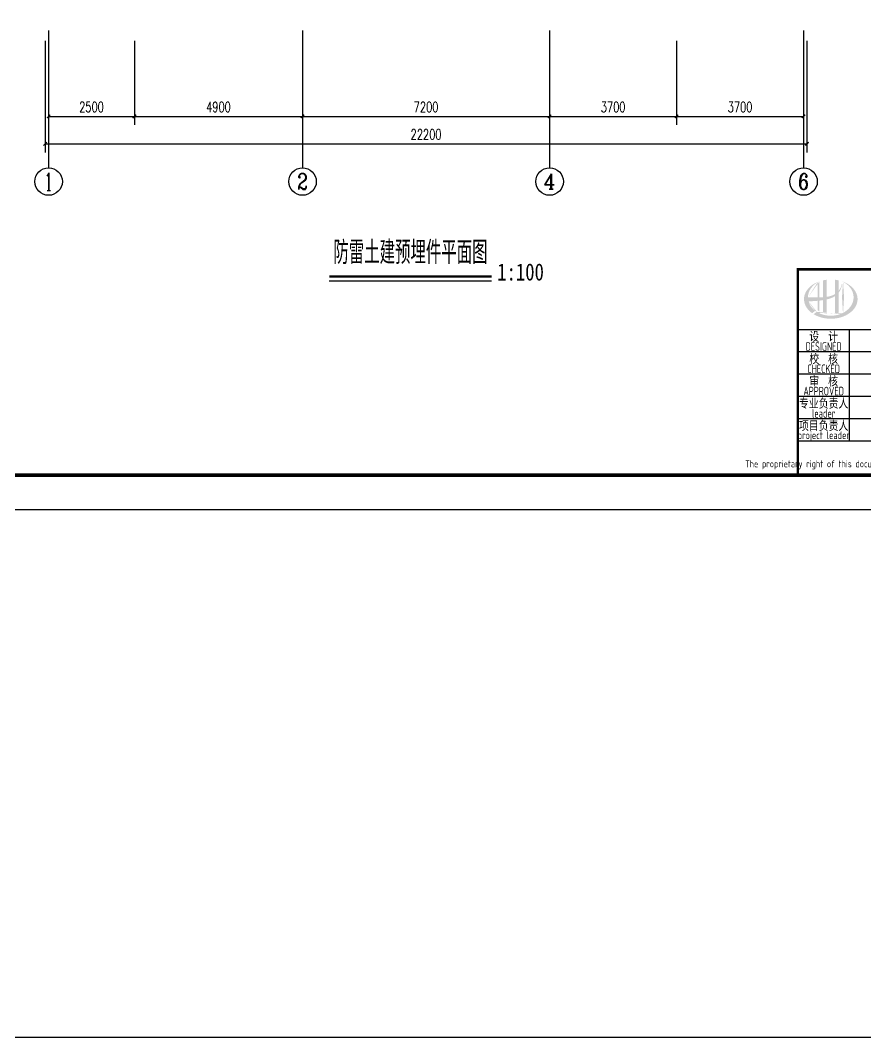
# Model space of a CAD drawing. Extents: x 6250600 to 6678662, y -692028 to -290561.
# Drawn here: x 6349461 to 6374093, y -619057 to -589403 of the extents above; entities that cross this region are included whole.
import ezdxf
from ezdxf.enums import TextEntityAlignment as Align

# ---------------------------------------------------------------- set-up
doc = ezdxf.new("R2010")
doc.units = 0
doc.header["$LTSCALE"] = 1000
doc.header["$MEASUREMENT"] = 0
doc.layers.get('0').update_dxf_attribs({"linetype": 'CONTINUOUS'})
doc.layers.get('Defpoints').update_dxf_attribs({"linetype": 'CONTINUOUS'})
for name, color, linetype in [('AXIS_TEXT', 7, 'CONTINUOUS'), ('PUB_TITLE', 4, 'CONTINUOUS'), ('图名', 15, 'CONTINUOUS'), ('建筑底图', 251, 'CONTINUOUS')]:
    doc.layers.add(name, color=color, linetype=linetype)
doc.styles.add('_TCH_AXIS', font='COMPLEX', dxfattribs={"bigfont": 'GBCBIG'})
doc.styles.add('_TCH_DIM_T3', font='SIMPLEX', dxfattribs={"width": 0.705882, "bigfont": 'GBCBIG'})
doc.styles.add('AHD', font='sceie.shx', dxfattribs={"width": 0.7, "bigfont": 'sceic.shx'})
doc.styles.add('COMPLEX', font='COMPLEX')
doc.styles.add('sceie', font='sceie.shx', dxfattribs={"width": 0.7, "bigfont": 'sceic.shx'})
doc.styles.add('宋体', font='', dxfattribs={"width": 0.7})
doc.styles.get('宋体').set_extended_font_data('SimSun')
doc.dimstyles.new('_TCH_ARCH&&100', dxfattribs={"dimtxt": 297.5, "dimasz": 100, "dimexe": 250, "dimexo": 300, "dimgap": 126.25, "dimtad": 1, "dimdec": 0, "dimzin": 0, "dimdsep": 46, "dimtxsty": '_TCH_DIM_T3', "dimblk": 'ARCHTICK', "dimcen": 0.09, "dimclrt": 7, "dimazin": 2, "dimtfac": 1, "dimtdec": 0, "dimtix": 1, "dimtmove": 2, "dimatfit": 3, "dimfxl": 0, "dimtolj": 1, "dimtzin": 0, "dimarcsym": 0})

# ---------------------------------------------------------------- blocks, each defined once
blk = doc.blocks.new('_ArchTick')
at = {"color": 0, "linetype": 'ByBlock', "const_width": 0.4}
blk.add_lwpolyline([(-0.5, -0.5), (0.5, 0.5)], dxfattribs=at)
blk = doc.blocks.new('*D625')
at = {"layer": 'Defpoints', "color": 0, "transparency": 16777216}
for p in [(6350184, -589703), (6372384, -589703), (6372384, -593003)]:
    blk.add_point(p, dxfattribs=at)
at = {"layer": '建筑底图', "color": 0, "lineweight": -2, "transparency": 16777216}
for p, q in [((6350184, -590003), (6350184, -593253)), ((6372384, -590003), (6372384, -593253)), ((6350184, -593003), (6372384, -593003))]:
    blk.add_line(p, q, dxfattribs=at)
at = {"layer": '建筑底图', "color": 0, "lineweight": -2, "transparency": 16777216, "xscale": 100, "yscale": 100, "zscale": 100, "rotation": 180}
blk.add_blockref('_ArchTick', (6350184, -593003), dxfattribs=at)
at = {"layer": '建筑底图', "color": 0, "lineweight": -2, "transparency": 16777216, "xscale": 100, "yscale": 100, "zscale": 100}
blk.add_blockref('_ArchTick', (6372384, -593003), dxfattribs=at)
at = {"layer": '建筑底图', "color": 7, "transparency": 16777216, "insert": (6361284, -592728), "char_height": 297.5, "attachment_point": 5, "style": '_TCH_DIM_T3'}
blk.add_mtext('\\A1;22200', dxfattribs=at)
blk = doc.blocks.new('*D626')
at = {"layer": 'Defpoints', "color": 0, "transparency": 16777216}
for p in [(6350284, -589703), (6352784, -589703), (6352784, -592203)]:
    blk.add_point(p, dxfattribs=at)
at = {"layer": '建筑底图', "color": 0, "lineweight": -2, "transparency": 16777216}
for p, q in [((6350284, -590003), (6350284, -592453)), ((6352784, -590003), (6352784, -592453)), ((6350284, -592203), (6352784, -592203))]:
    blk.add_line(p, q, dxfattribs=at)
at = {"layer": '建筑底图', "color": 0, "lineweight": -2, "transparency": 16777216, "xscale": 100, "yscale": 100, "zscale": 100, "rotation": 180}
blk.add_blockref('_ArchTick', (6350284, -592203), dxfattribs=at)
at = {"layer": '建筑底图', "color": 0, "lineweight": -2, "transparency": 16777216, "xscale": 100, "yscale": 100, "zscale": 100}
blk.add_blockref('_ArchTick', (6352784, -592203), dxfattribs=at)
at = {"layer": '建筑底图', "color": 7, "transparency": 16777216, "insert": (6351534, -591928), "char_height": 297.5, "attachment_point": 5, "style": '_TCH_DIM_T3'}
blk.add_mtext('\\A1;2500', dxfattribs=at)
blk = doc.blocks.new('*D627')
at = {"layer": 'Defpoints', "color": 0, "transparency": 16777216}
for p in [(6352784, -589703), (6357684, -589703), (6357684, -592203)]:
    blk.add_point(p, dxfattribs=at)
at = {"layer": '建筑底图', "color": 0, "lineweight": -2, "transparency": 16777216}
for p, q in [((6352784, -590003), (6352784, -592453)), ((6357684, -590003), (6357684, -592453)), ((6352784, -592203), (6357684, -592203))]:
    blk.add_line(p, q, dxfattribs=at)
at = {"layer": '建筑底图', "color": 0, "lineweight": -2, "transparency": 16777216, "xscale": 100, "yscale": 100, "zscale": 100, "rotation": 180}
blk.add_blockref('_ArchTick', (6352784, -592203), dxfattribs=at)
at = {"layer": '建筑底图', "color": 0, "lineweight": -2, "transparency": 16777216, "xscale": 100, "yscale": 100, "zscale": 100}
blk.add_blockref('_ArchTick', (6357684, -592203), dxfattribs=at)
at = {"layer": '建筑底图', "color": 7, "transparency": 16777216, "insert": (6355234, -591928), "char_height": 297.5, "attachment_point": 5, "style": '_TCH_DIM_T3'}
blk.add_mtext('\\A1;4900', dxfattribs=at)
blk = doc.blocks.new('*D628')
at = {"layer": 'Defpoints', "color": 0, "transparency": 16777216}
for p in [(6357684, -589703), (6364884, -589703), (6364884, -592203)]:
    blk.add_point(p, dxfattribs=at)
at = {"layer": '建筑底图', "color": 0, "lineweight": -2, "transparency": 16777216}
for p, q in [((6357684, -590003), (6357684, -592453)), ((6364884, -590003), (6364884, -592453)), ((6357684, -592203), (6364884, -592203))]:
    blk.add_line(p, q, dxfattribs=at)
at = {"layer": '建筑底图', "color": 0, "lineweight": -2, "transparency": 16777216, "xscale": 100, "yscale": 100, "zscale": 100, "rotation": 180}
blk.add_blockref('_ArchTick', (6357684, -592203), dxfattribs=at)
at = {"layer": '建筑底图', "color": 0, "lineweight": -2, "transparency": 16777216, "xscale": 100, "yscale": 100, "zscale": 100}
blk.add_blockref('_ArchTick', (6364884, -592203), dxfattribs=at)
at = {"layer": '建筑底图', "color": 7, "transparency": 16777216, "insert": (6361284, -591928), "char_height": 297.5, "attachment_point": 5, "style": '_TCH_DIM_T3'}
blk.add_mtext('\\A1;7200', dxfattribs=at)
blk = doc.blocks.new('*D629')
at = {"layer": 'Defpoints', "color": 0, "transparency": 16777216}
for p in [(6364884, -589703), (6368584, -589703), (6368584, -592203)]:
    blk.add_point(p, dxfattribs=at)
at = {"layer": '建筑底图', "color": 0, "lineweight": -2, "transparency": 16777216}
for p, q in [((6364884, -590003), (6364884, -592453)), ((6368584, -590003), (6368584, -592453)), ((6364884, -592203), (6368584, -592203))]:
    blk.add_line(p, q, dxfattribs=at)
at = {"layer": '建筑底图', "color": 0, "lineweight": -2, "transparency": 16777216, "xscale": 100, "yscale": 100, "zscale": 100, "rotation": 180}
blk.add_blockref('_ArchTick', (6364884, -592203), dxfattribs=at)
at = {"layer": '建筑底图', "color": 0, "lineweight": -2, "transparency": 16777216, "xscale": 100, "yscale": 100, "zscale": 100}
blk.add_blockref('_ArchTick', (6368584, -592203), dxfattribs=at)
at = {"layer": '建筑底图', "color": 7, "transparency": 16777216, "insert": (6366734, -591928), "char_height": 297.5, "attachment_point": 5, "style": '_TCH_DIM_T3'}
blk.add_mtext('\\A1;3700', dxfattribs=at)
blk = doc.blocks.new('*D630')
at = {"layer": 'Defpoints', "color": 0, "transparency": 16777216}
for p in [(6368584, -589703), (6372284, -589703), (6372284, -592203)]:
    blk.add_point(p, dxfattribs=at)
at = {"layer": '建筑底图', "color": 0, "lineweight": -2, "transparency": 16777216}
for p, q in [((6368584, -590003), (6368584, -592453)), ((6372284, -590003), (6372284, -592453)), ((6368584, -592203), (6372284, -592203))]:
    blk.add_line(p, q, dxfattribs=at)
at = {"layer": '建筑底图', "color": 0, "lineweight": -2, "transparency": 16777216, "xscale": 100, "yscale": 100, "zscale": 100, "rotation": 180}
blk.add_blockref('_ArchTick', (6368584, -592203), dxfattribs=at)
at = {"layer": '建筑底图', "color": 0, "lineweight": -2, "transparency": 16777216, "xscale": 100, "yscale": 100, "zscale": 100}
blk.add_blockref('_ArchTick', (6372284, -592203), dxfattribs=at)
at = {"layer": '建筑底图', "color": 7, "transparency": 16777216, "insert": (6370434, -591928), "char_height": 297.5, "attachment_point": 5, "style": '_TCH_DIM_T3'}
blk.add_mtext('\\A1;3700', dxfattribs=at)
blk = doc.blocks.new('_AXISO')
blk.add_circle((0, 0), 0.5)
at = {"layer": 'AXIS_TEXT', "style": 'COMPLEX', "width": 1.041667}
blk.add_attdef('A', text='', height=0.56, dxfattribs=at).set_placement((-0.25, -0.28), (0.25, -0.28), align=Align.FIT)

msp = doc.modelspace()

# ---------------------------------------------------------------- hatches: boundary and pattern name
h = msp.add_hatch(color=256)
edge = h.paths.add_edge_path()
edge.add_spline(control_points=[(6372956.1, -597538.4), (6372962.2, -597537), (6372968.3, -597535.6), (6373017.4, -597523.7), (6373060, -597510.8), (6373134.9, -597479.6), (6373167.9, -597462.7), (6373198.7, -597442.1)], knot_values=[61.629012, 61.629012, 61.629012, 61.629012, 63.3304306, 63.3304306, 75.3536336, 75.3536336, 85.3986489, 85.3986489, 85.3986489, 85.3986489], degree=3, periodic=0)
edge.add_line((6373198.7, -597442.1), (6373198.7, -597952.3))
edge.add_spline(control_points=[(6373198.7, -597952.3), (6373215.9, -597949.6), (6373232.9, -597946.2), (6373267.7, -597938.1), (6373285.4, -597933.3), (6373302.7, -597927.9)], knot_values=[4.9084564, 4.9084564, 4.9084564, 4.9084564, 4.9928212, 4.9928212, 5.0830337, 5.0830337, 5.0830337, 5.0830337], degree=3, periodic=0)
edge.add_line((6373302.7, -597927.9), (6373302.7, -597346.4))
edge.add_spline(control_points=[(6373302.7, -597346.4), (6373311.4, -597335.5), (6373319.6, -597324.1), (6373345.7, -597284.5), (6373361.3, -597254.5), (6373390.6, -597181.7), (6373401.8, -597138), (6373406.5, -597092.6), (6373406.6, -597091.4), (6373406.7, -597090.1)], knot_values=[97.9917441, 97.9917441, 97.9917441, 97.9917441, 101.6421898, 101.6421898, 110.3379755, 110.3379755, 121.9343221, 121.9343221, 122.2706915, 122.2706915, 122.2706915, 122.2706915], degree=3, periodic=0)
edge.add_line((6373406.7, -597090.1), (6373406.7, -597019.7))
edge.add_spline(control_points=[(6373406.7, -597019.7), (6373406.7, -597027.3), (6373406.3, -597035), (6373405.7, -597042.7)], knot_values=[126.194075, 126.194075, 126.194075, 126.194075, 128.3967624, 128.3967624, 128.3967624, 128.3967624], degree=3, periodic=0)
edge.add_spline(control_points=[(6373405.7, -597042.7), (6373405.3, -597048.9), (6373404.6, -597055.1), (6373403.9, -597061.3)], knot_values=[124.4170495, 124.4170495, 124.4170495, 124.4170495, 126.194075, 126.194075, 126.194075, 126.194075], degree=3, periodic=0)
edge.add_spline(control_points=[(6373403.9, -597061.3), (6373402.7, -597070.4), (6373401.3, -597079.6), (6373399.5, -597088.7)], knot_values=[121.8052898, 121.8052898, 121.8052898, 121.8052898, 124.4170495, 124.4170495, 124.4170495, 124.4170495], degree=3, periodic=0)
edge.add_spline(control_points=[(6373399.5, -597088.7), (6373397.1, -597100.8), (6373394.1, -597112.9), (6373390.7, -597124.9)], knot_values=[118.3157402, 118.3157402, 118.3157402, 118.3157402, 121.8052898, 121.8052898, 121.8052898, 121.8052898], degree=3, periodic=0)
edge.add_spline(control_points=[(6373390.7, -597124.9), (6373387.2, -597137.1), (6373383.1, -597149.1), (6373378.6, -597161)], knot_values=[114.7959879, 114.7959879, 114.7959879, 114.7959879, 118.3157402, 118.3157402, 118.3157402, 118.3157402], degree=3, periodic=0)
edge.add_spline(control_points=[(6373378.6, -597161), (6373374.1, -597172.6), (6373369.1, -597184.2), (6373363.7, -597195.5)], knot_values=[111.3296409, 111.3296409, 111.3296409, 111.3296409, 114.7959879, 114.7959879, 114.7959879, 114.7959879], degree=3, periodic=0)
edge.add_spline(control_points=[(6373363.7, -597195.5), (6373358.1, -597207.1), (6373352.1, -597218.4), (6373345.7, -597229.5)], knot_values=[107.7952896, 107.7952896, 107.7952896, 107.7952896, 111.3296409, 111.3296409, 111.3296409, 111.3296409], degree=3, periodic=0)
edge.add_spline(control_points=[(6373345.7, -597229.5), (6373339.4, -597240.3), (6373332.6, -597250.9), (6373325.5, -597261.1)], knot_values=[104.3435789, 104.3435789, 104.3435789, 104.3435789, 107.7952896, 107.7952896, 107.7952896, 107.7952896], degree=3, periodic=0)
edge.add_spline(control_points=[(6373325.5, -597261.1), (6373318.3, -597271.5), (6373310.7, -597281.6), (6373302.7, -597291.3)], knot_values=[100.8506997, 100.8506997, 100.8506997, 100.8506997, 104.3435789, 104.3435789, 104.3435789, 104.3435789], degree=3, periodic=0)
edge.add_line((6373302.7, -597291.3), (6373302.7, -596982))
edge.add_spline(control_points=[(6373302.7, -596982), (6373268.7, -596974.4), (6373233.9, -596968.5), (6373198.7, -596964.5)], knot_values=[4.4239994, 4.4239994, 4.4239994, 4.4239994, 4.5587406, 4.5587406, 4.5587406, 4.5587406], degree=3, periodic=0)
edge.add_line((6373198.7, -596964.5), (6373198.7, -597382.6))
edge.add_spline(control_points=[(6373198.7, -597382.6), (6373126.8, -597427.1), (6373042.6, -597450.4), (6372956.1, -597463.4)], knot_values=[63.2462151, 63.2462151, 63.2462151, 63.2462151, 87.6891235, 87.6891235, 87.6891235, 87.6891235], degree=3, periodic=0)
edge.add_line((6372956.1, -597463.4), (6372956.1, -596964.5))
edge.add_spline(control_points=[(6372956.1, -596964.5), (6372920.9, -596968.6), (6372886.1, -596974.4), (6372852.1, -596982)], knot_values=[4.8660382, 4.8660382, 4.8660382, 4.8660382, 5.0007773, 5.0007773, 5.0007773, 5.0007773], degree=3, periodic=0)
edge.add_line((6372852.1, -596982), (6372852.1, -597474.8))
edge.add_spline(control_points=[(6372852.1, -597474.8), (6372850.4, -597475), (6372815.5, -597477.6), (6372780.8, -597479.3), (6372748.1, -597480.4)], knot_values=[43.6573559, 43.6573559, 43.6573559, 43.6573559, 44.1342527, 53.4970917, 53.4970917, 53.4970917, 53.4970917], degree=3, periodic=0)
edge.add_line((6372748.1, -597480.4), (6372748.1, -597011.2))
edge.add_spline(control_points=[(6372748.1, -597011.2), (6372731, -597017.1), (6372714.3, -597023.4), (6372697.9, -597030.1)], knot_values=[5.1415698, 5.1415698, 5.1415698, 5.1415698, 5.2129208, 5.2129208, 5.2129208, 5.2129208], degree=3, periodic=0)
edge.add_spline(control_points=[(6372697.9, -597030.1), (6372691, -597032.9), (6372684.1, -597035.9), (6372651.9, -597050), (6372627.4, -597062.3), (6372603.9, -597075.5)], knot_values=[5.2129208, 5.2129208, 5.2129208, 5.2129208, 5.2429596, 5.2429596, 5.3556227, 5.3556227, 5.3556227, 5.3556227], degree=3, periodic=0)
edge.add_spline(control_points=[(6372603.9, -597075.5), (6372589, -597083.9), (6372574.6, -597092.6), (6372560.6, -597101.7)], knot_values=[5.3556227, 5.3556227, 5.3556227, 5.3556227, 5.4269737, 5.4269737, 5.4269737, 5.4269737], degree=3, periodic=0)
edge.add_spline(control_points=[(6372560.6, -597101.7), (6372553.1, -597106.5), (6372545.9, -597111.4), (6372532.4, -597120.9), (6372526.1, -597125.4), (6372520, -597130)], knot_values=[5.4269737, 5.4269737, 5.4269737, 5.4269737, 5.4647645, 5.4647645, 5.4983247, 5.4983247, 5.4983247, 5.4983247], degree=3, periodic=0)
edge.add_spline(control_points=[(6372520, -597130), (6372493.9, -597149.6), (6372469.9, -597170.5), (6372448, -597192.4)], knot_values=[5.4983247, 5.4983247, 5.4983247, 5.4983247, 5.6410266, 5.6410266, 5.6410266, 5.6410266], degree=3, periodic=0)
edge.add_spline(control_points=[(6372448, -597192.4), (6372441, -597199.5), (6372434.2, -597206.6), (6372413.8, -597229.2), (6372400.9, -597245), (6372389.1, -597261.2)], knot_values=[5.6410266, 5.6410266, 5.6410266, 5.6410266, 5.6865694, 5.6865694, 5.7837285, 5.7837285, 5.7837285, 5.7837285], degree=3, periodic=0)
edge.add_spline(control_points=[(6372389.1, -597261.2), (6372374, -597282), (6372360.7, -597303.4), (6372347.6, -597328.3), (6372345.9, -597331.5), (6372344.4, -597334.7)], knot_values=[5.7837285, 5.7837285, 5.7837285, 5.7837285, 5.9083744, 5.9083744, 5.9264305, 5.9264305, 5.9264305, 5.9264305], degree=3, periodic=0)
edge.add_spline(control_points=[(6372344.4, -597334.7), (6372331.9, -597359.8), (6372321.9, -597385.4), (6372314.3, -597411.4)], knot_values=[5.9264305, 5.9264305, 5.9264305, 5.9264305, 6.0691324, 6.0691324, 6.0691324, 6.0691324], degree=3, periodic=0)
edge.add_spline(control_points=[(6372314.3, -597411.4), (6372311.1, -597422.5), (6372308.4, -597433.6), (6372303, -597459.8), (6372300.7, -597474.8), (6372299.3, -597489.9)], knot_values=[6.0691324, 6.0691324, 6.0691324, 6.0691324, 6.1301793, 6.1301793, 6.2118343, 6.2118343, 6.2118343, 6.2118343], degree=3, periodic=0)
edge.add_spline(control_points=[(6372299.3, -597489.9), (6372298, -597503.1), (6372297.4, -597516.3), (6372297.4, -597529.5)], knot_values=[6.2118343, 6.2118343, 6.2118343, 6.2118343, 6.2831853, 6.2831853, 6.2831853, 6.2831853], degree=3, periodic=0)
edge.add_spline(control_points=[(6372297.4, -597529.5), (6372297.4, -597538.8), (6372297.7, -597548.1), (6372298.4, -597557.4)], knot_values=[6.2831853, 6.2831853, 6.2831853, 6.2831853, 6.3336547, 6.3336547, 6.3336547, 6.3336547], degree=3, periodic=0)
edge.add_spline(control_points=[(6372298.4, -597557.4), (6372299.6, -597576.1), (6372302.1, -597594.7), (6372305.9, -597613.2)], knot_values=[6.3336547, 6.3336547, 6.3336547, 6.3336547, 6.4345936, 6.4345936, 6.4345936, 6.4345936], degree=3, periodic=0)
edge.add_spline(control_points=[(6372305.9, -597613.2), (6372306.1, -597614.4), (6372306.4, -597615.7), (6372310.3, -597634.2), (6372315.1, -597651.3), (6372320.9, -597668.4)], knot_values=[6.4345936, 6.4345936, 6.4345936, 6.4345936, 6.4412784, 6.4412784, 6.5355325, 6.5355325, 6.5355325, 6.5355325], degree=3, periodic=0)
edge.add_spline(control_points=[(6372320.9, -597668.4), (6372327.2, -597686.6), (6372334.7, -597704.6), (6372343.5, -597722.4)], knot_values=[6.5355325, 6.5355325, 6.5355325, 6.5355325, 6.6364714, 6.6364714, 6.6364714, 6.6364714], degree=3, periodic=0)
edge.add_spline(control_points=[(6372343.5, -597722.4), (6372345.7, -597726.9), (6372347.9, -597731.3), (6372357.3, -597749), (6372365, -597762), (6372373.4, -597774.9)], knot_values=[6.6364714, 6.6364714, 6.6364714, 6.6364714, 6.6618943, 6.6618943, 6.7374102, 6.7374102, 6.7374102, 6.7374102], degree=3, periodic=0)
edge.add_spline(control_points=[(6372373.4, -597774.9), (6372384.5, -597792), (6372396.9, -597808.9), (6372410.4, -597825.2)], knot_values=[6.7374102, 6.7374102, 6.7374102, 6.7374102, 6.8383491, 6.8383491, 6.8383491, 6.8383491], degree=3, periodic=0)
edge.add_spline(control_points=[(6372410.4, -597825.2), (6372416.4, -597832.4), (6372422.5, -597839.5), (6372437, -597855.4), (6372445.6, -597864.2), (6372454.4, -597872.9)], knot_values=[6.8383491, 6.8383491, 6.8383491, 6.8383491, 6.8825101, 6.8825101, 6.939288, 6.939288, 6.939288, 6.939288], degree=3, periodic=0)
edge.add_spline(control_points=[(6372454.4, -597872.9), (6372470.2, -597888.2), (6372487.1, -597903.1), (6372505, -597917.3)], knot_values=[6.939288, 6.939288, 6.939288, 6.939288, 7.0402268, 7.0402268, 7.0402268, 7.0402268], degree=3, periodic=0)
edge.add_spline(control_points=[(6372505, -597917.3), (6372513.9, -597924.4), (6372523.1, -597931.3), (6372532.6, -597938.1)], knot_values=[7.0402268, 7.0402268, 7.0402268, 7.0402268, 7.0906963, 7.0906963, 7.0906963, 7.0906963], degree=3, periodic=0)
edge.add_line((6372532.6, -597938.1), (6372623.7, -597869.7))
edge.add_ellipse((6373077.4, -597477.5), major_axis=(665, 0), ratio=0.8066765, start_angle=192.81901, end_angle=226.98533, ccw=False)
edge.add_spline(control_points=[(6372428.9, -597596.5), (6372453, -597595), (6372477.1, -597593.5), (6372565.7, -597588), (6372630.6, -597583.7), (6372696.1, -597577.4)], knot_values=[11.3982633, 11.3982633, 11.3982633, 11.3982633, 18.4072897, 18.4072897, 37.1809397, 37.1809397, 37.1809397, 37.1809397], degree=3, periodic=0)
edge.add_line((6372696.1, -597577.4), (6372696.1, -597856.5))
edge.add_spline(control_points=[(6372696.1, -597856.5), (6372699.6, -597858.7), (6372703.2, -597860.9), (6372720.2, -597871.1), (6372733.9, -597878.7), (6372748.1, -597885.8)], knot_values=[4.0499446, 4.0499446, 4.0499446, 4.0499446, 4.0720206, 4.0720206, 4.153257, 4.153257, 4.153257, 4.153257], degree=3, periodic=0)
edge.add_line((6372748.1, -597885.8), (6372748.1, -597571.9))
edge.add_spline(control_points=[(6372748.1, -597571.9), (6372780.3, -597568.3), (6372812.6, -597564), (6372847.5, -597558.7), (6372849.8, -597558.3), (6372852.1, -597557.9)], knot_values=[42.1350086, 42.1350086, 42.1350086, 42.1350086, 51.3072277, 51.3072277, 51.9485742, 51.9485742, 51.9485742, 51.9485742], degree=3, periodic=0)
edge.add_line((6372852.1, -597557.9), (6372852.1, -597927.9))
edge.add_spline(control_points=[(6372852.1, -597927.9), (6372885.7, -597938.4), (6372920.6, -597946.6), (6372956.1, -597952.3)], knot_values=[4.3417397, 4.3417397, 4.3417397, 4.3417397, 4.5163155, 4.5163155, 4.5163155, 4.5163155], degree=3, periodic=0)
edge.add_line((6372956.1, -597952.3), (6372956.1, -597538.4))
edge = h.paths.add_edge_path(flags=16)
edge.add_ellipse((6373077.4, -597477.5), major_axis=(665, 0), ratio=0.8066765, start_angle=124.98746, end_angle=179.99898, ccw=False)
edge.add_line((6372696.1, -597037.9), (6372696.1, -597481.5))
edge.add_spline(control_points=[(6372696.1, -597481.5), (6372600.7, -597482.9), (6372506.8, -597479.8), (6372412.4, -597477.5)], knot_values=[11.2737302, 11.2737302, 11.2737302, 11.2737302, 38.6875129, 38.6875129, 38.6875129, 38.6875129], degree=3, periodic=0)
edge = h.paths.add_edge_path()
edge.add_spline(control_points=[(6372578.6, -597968.6), (6372609.6, -597987.6), (6372642.8, -598004.9), (6372727.4, -598042.1), (6372780.7, -598059.9), (6372891.4, -598086.5), (6372948.9, -598095.2), (6373065, -598103), (6373123.7, -598102.1), (6373239.2, -598090.6), (6373296.1, -598080), (6373405.1, -598050), (6373457.3, -598030.5), (6373554.2, -597983.6), (6373598.9, -597956.2), (6373678.9, -597895.3), (6373714.1, -597861.7), (6373773.4, -597790.2), (6373797.5, -597752.4), (6373833.9, -597674.2), (6373846.2, -597634), (6373858.8, -597552.8), (6373859, -597511.9), (6373847.6, -597430.4), (6373835.8, -597389.9), (6373800.2, -597311.1), (6373776.4, -597272.9), (6373717.5, -597200.7), (6373682.5, -597166.8), (6373602.7, -597105.1), (6373557.9, -597077.4), (6373476.8, -597037.7), (6373442.4, -597023.5), (6373406.7, -597011.2)], knot_values=[0.8864206, 0.8864206, 0.8864206, 0.8864206, 1.0405566, 1.0405566, 1.2611724, 1.2611724, 1.4817883, 1.4817883, 1.7024042, 1.7024042, 1.9230201, 1.9230201, 2.1436359, 2.1436359, 2.3642518, 2.3642518, 2.5848677, 2.5848677, 2.8054836, 2.8054836, 3.0260994, 3.0260994, 3.2467153, 3.2467153, 3.4685202, 3.4685202, 3.6903251, 3.6903251, 3.9121301, 3.9121301, 4.133935, 4.133935, 4.2832086, 4.2832086, 4.2832086, 4.2832086], degree=3, periodic=0)
edge.add_line((6373406.7, -597011.2), (6373406.7, -597011.3))
edge.add_spline(control_points=[(6373406.7, -597011.4), (6373406.8, -597014.1), (6373406.8, -597016.9), (6373406.7, -597019.7)], knot_values=[128.3967624, 128.3967624, 128.3967624, 128.3967624, 129.1921934, 129.1921934, 129.1921934, 129.1921934], degree=3, periodic=0)
edge.add_line((6373406.7, -597019.7), (6373406.7, -597943.5))
edge.add_ellipse((6373077.4, -597477.5), major_axis=(665, 0), ratio=0.8066765, start_angle=232.10542, end_angle=299.68334, ccw=False)
edge.add_line((6372668.9, -597900.8), (6372578.6, -597968.6))
edge = h.paths.add_edge_path(flags=16)
edge.add_ellipse((6373077.4, -597477.5), major_axis=(665, 0), ratio=0.8066765, start_angle=304.98746, end_angle=415.01211, ccw=False)
edge.add_line((6373458.7, -597917), (6373458.7, -597037.9))
h = msp.add_hatch(color=256)
edge = h.paths.add_edge_path()
edge.add_spline(control_points=[(6372956.1, -597538.4), (6372962.2, -597537), (6372968.3, -597535.6), (6373017.4, -597523.7), (6373060, -597510.8), (6373134.9, -597479.6), (6373167.9, -597462.7), (6373198.7, -597442.1)], knot_values=[61.629012, 61.629012, 61.629012, 61.629012, 63.3304306, 63.3304306, 75.3536336, 75.3536336, 85.3986489, 85.3986489, 85.3986489, 85.3986489], degree=3, periodic=0)
edge.add_line((6373198.7, -597442.1), (6373198.7, -597952.3))
edge.add_spline(control_points=[(6373198.7, -597952.3), (6373215.9, -597949.6), (6373232.9, -597946.2), (6373267.7, -597938.1), (6373285.4, -597933.3), (6373302.7, -597927.9)], knot_values=[4.9084564, 4.9084564, 4.9084564, 4.9084564, 4.9928212, 4.9928212, 5.0830337, 5.0830337, 5.0830337, 5.0830337], degree=3, periodic=0)
edge.add_line((6373302.7, -597927.9), (6373302.7, -597346.4))
edge.add_spline(control_points=[(6373302.7, -597346.4), (6373311.4, -597335.5), (6373319.6, -597324.1), (6373345.7, -597284.5), (6373361.3, -597254.5), (6373390.6, -597181.7), (6373401.8, -597138), (6373406.5, -597092.6), (6373406.6, -597091.4), (6373406.7, -597090.1)], knot_values=[97.9917441, 97.9917441, 97.9917441, 97.9917441, 101.6421898, 101.6421898, 110.3379755, 110.3379755, 121.9343221, 121.9343221, 122.2706915, 122.2706915, 122.2706915, 122.2706915], degree=3, periodic=0)
edge.add_line((6373406.7, -597090.1), (6373406.7, -597019.7))
edge.add_spline(control_points=[(6373406.7, -597019.7), (6373406.7, -597027.3), (6373406.3, -597035), (6373405.7, -597042.7)], knot_values=[126.194075, 126.194075, 126.194075, 126.194075, 128.3967624, 128.3967624, 128.3967624, 128.3967624], degree=3, periodic=0)
edge.add_spline(control_points=[(6373405.7, -597042.7), (6373405.3, -597048.9), (6373404.6, -597055.1), (6373403.9, -597061.3)], knot_values=[124.4170495, 124.4170495, 124.4170495, 124.4170495, 126.194075, 126.194075, 126.194075, 126.194075], degree=3, periodic=0)
edge.add_spline(control_points=[(6373403.9, -597061.3), (6373402.7, -597070.4), (6373401.3, -597079.6), (6373399.5, -597088.7)], knot_values=[121.8052898, 121.8052898, 121.8052898, 121.8052898, 124.4170495, 124.4170495, 124.4170495, 124.4170495], degree=3, periodic=0)
edge.add_spline(control_points=[(6373399.5, -597088.7), (6373397.1, -597100.8), (6373394.1, -597112.9), (6373390.7, -597124.9)], knot_values=[118.3157402, 118.3157402, 118.3157402, 118.3157402, 121.8052898, 121.8052898, 121.8052898, 121.8052898], degree=3, periodic=0)
edge.add_spline(control_points=[(6373390.7, -597124.9), (6373387.2, -597137.1), (6373383.1, -597149.1), (6373378.6, -597161)], knot_values=[114.7959879, 114.7959879, 114.7959879, 114.7959879, 118.3157402, 118.3157402, 118.3157402, 118.3157402], degree=3, periodic=0)
edge.add_spline(control_points=[(6373378.6, -597161), (6373374.1, -597172.6), (6373369.1, -597184.2), (6373363.7, -597195.5)], knot_values=[111.3296409, 111.3296409, 111.3296409, 111.3296409, 114.7959879, 114.7959879, 114.7959879, 114.7959879], degree=3, periodic=0)
edge.add_spline(control_points=[(6373363.7, -597195.5), (6373358.1, -597207.1), (6373352.1, -597218.4), (6373345.7, -597229.5)], knot_values=[107.7952896, 107.7952896, 107.7952896, 107.7952896, 111.3296409, 111.3296409, 111.3296409, 111.3296409], degree=3, periodic=0)
edge.add_spline(control_points=[(6373345.7, -597229.5), (6373339.4, -597240.3), (6373332.6, -597250.9), (6373325.5, -597261.1)], knot_values=[104.3435789, 104.3435789, 104.3435789, 104.3435789, 107.7952896, 107.7952896, 107.7952896, 107.7952896], degree=3, periodic=0)
edge.add_spline(control_points=[(6373325.5, -597261.1), (6373318.3, -597271.5), (6373310.7, -597281.6), (6373302.7, -597291.3)], knot_values=[100.8506997, 100.8506997, 100.8506997, 100.8506997, 104.3435789, 104.3435789, 104.3435789, 104.3435789], degree=3, periodic=0)
edge.add_line((6373302.7, -597291.3), (6373302.7, -596982))
edge.add_spline(control_points=[(6373302.7, -596982), (6373268.7, -596974.4), (6373233.9, -596968.5), (6373198.7, -596964.5)], knot_values=[4.4239994, 4.4239994, 4.4239994, 4.4239994, 4.5587406, 4.5587406, 4.5587406, 4.5587406], degree=3, periodic=0)
edge.add_line((6373198.7, -596964.5), (6373198.7, -597382.6))
edge.add_spline(control_points=[(6373198.7, -597382.6), (6373126.8, -597427.1), (6373042.6, -597450.4), (6372956.1, -597463.4)], knot_values=[63.2462151, 63.2462151, 63.2462151, 63.2462151, 87.6891235, 87.6891235, 87.6891235, 87.6891235], degree=3, periodic=0)
edge.add_line((6372956.1, -597463.4), (6372956.1, -596964.5))
edge.add_spline(control_points=[(6372956.1, -596964.5), (6372920.9, -596968.6), (6372886.1, -596974.4), (6372852.1, -596982)], knot_values=[4.8660382, 4.8660382, 4.8660382, 4.8660382, 5.0007773, 5.0007773, 5.0007773, 5.0007773], degree=3, periodic=0)
edge.add_line((6372852.1, -596982), (6372852.1, -597474.8))
edge.add_spline(control_points=[(6372852.1, -597474.8), (6372850.4, -597475), (6372815.5, -597477.6), (6372780.8, -597479.3), (6372748.1, -597480.4)], knot_values=[43.6573559, 43.6573559, 43.6573559, 43.6573559, 44.1342527, 53.4970917, 53.4970917, 53.4970917, 53.4970917], degree=3, periodic=0)
edge.add_line((6372748.1, -597480.4), (6372748.1, -597011.2))
edge.add_spline(control_points=[(6372748.1, -597011.2), (6372731, -597017.1), (6372714.3, -597023.4), (6372697.9, -597030.1)], knot_values=[5.1415698, 5.1415698, 5.1415698, 5.1415698, 5.2129208, 5.2129208, 5.2129208, 5.2129208], degree=3, periodic=0)
edge.add_spline(control_points=[(6372697.9, -597030.1), (6372691, -597032.9), (6372684.1, -597035.9), (6372651.9, -597050), (6372627.4, -597062.3), (6372603.9, -597075.5)], knot_values=[5.2129208, 5.2129208, 5.2129208, 5.2129208, 5.2429596, 5.2429596, 5.3556227, 5.3556227, 5.3556227, 5.3556227], degree=3, periodic=0)
edge.add_spline(control_points=[(6372603.9, -597075.5), (6372589, -597083.9), (6372574.6, -597092.6), (6372560.6, -597101.7)], knot_values=[5.3556227, 5.3556227, 5.3556227, 5.3556227, 5.4269737, 5.4269737, 5.4269737, 5.4269737], degree=3, periodic=0)
edge.add_spline(control_points=[(6372560.6, -597101.7), (6372553.1, -597106.5), (6372545.9, -597111.4), (6372532.4, -597120.9), (6372526.1, -597125.4), (6372520, -597130)], knot_values=[5.4269737, 5.4269737, 5.4269737, 5.4269737, 5.4647645, 5.4647645, 5.4983247, 5.4983247, 5.4983247, 5.4983247], degree=3, periodic=0)
edge.add_spline(control_points=[(6372520, -597130), (6372493.9, -597149.6), (6372469.9, -597170.5), (6372448, -597192.4)], knot_values=[5.4983247, 5.4983247, 5.4983247, 5.4983247, 5.6410266, 5.6410266, 5.6410266, 5.6410266], degree=3, periodic=0)
edge.add_spline(control_points=[(6372448, -597192.4), (6372441, -597199.5), (6372434.2, -597206.6), (6372413.8, -597229.2), (6372400.9, -597245), (6372389.1, -597261.2)], knot_values=[5.6410266, 5.6410266, 5.6410266, 5.6410266, 5.6865694, 5.6865694, 5.7837285, 5.7837285, 5.7837285, 5.7837285], degree=3, periodic=0)
edge.add_spline(control_points=[(6372389.1, -597261.2), (6372374, -597282), (6372360.7, -597303.4), (6372347.6, -597328.3), (6372345.9, -597331.5), (6372344.4, -597334.7)], knot_values=[5.7837285, 5.7837285, 5.7837285, 5.7837285, 5.9083744, 5.9083744, 5.9264305, 5.9264305, 5.9264305, 5.9264305], degree=3, periodic=0)
edge.add_spline(control_points=[(6372344.4, -597334.7), (6372331.9, -597359.8), (6372321.9, -597385.4), (6372314.3, -597411.4)], knot_values=[5.9264305, 5.9264305, 5.9264305, 5.9264305, 6.0691324, 6.0691324, 6.0691324, 6.0691324], degree=3, periodic=0)
edge.add_spline(control_points=[(6372314.3, -597411.4), (6372311.1, -597422.5), (6372308.4, -597433.6), (6372303, -597459.8), (6372300.7, -597474.8), (6372299.3, -597489.9)], knot_values=[6.0691324, 6.0691324, 6.0691324, 6.0691324, 6.1301793, 6.1301793, 6.2118343, 6.2118343, 6.2118343, 6.2118343], degree=3, periodic=0)
edge.add_spline(control_points=[(6372299.3, -597489.9), (6372298, -597503.1), (6372297.4, -597516.3), (6372297.4, -597529.5)], knot_values=[6.2118343, 6.2118343, 6.2118343, 6.2118343, 6.2831853, 6.2831853, 6.2831853, 6.2831853], degree=3, periodic=0)
edge.add_spline(control_points=[(6372297.4, -597529.5), (6372297.4, -597538.8), (6372297.7, -597548.1), (6372298.4, -597557.4)], knot_values=[6.2831853, 6.2831853, 6.2831853, 6.2831853, 6.3336547, 6.3336547, 6.3336547, 6.3336547], degree=3, periodic=0)
edge.add_spline(control_points=[(6372298.4, -597557.4), (6372299.6, -597576.1), (6372302.1, -597594.7), (6372305.9, -597613.2)], knot_values=[6.3336547, 6.3336547, 6.3336547, 6.3336547, 6.4345936, 6.4345936, 6.4345936, 6.4345936], degree=3, periodic=0)
edge.add_spline(control_points=[(6372305.9, -597613.2), (6372306.1, -597614.4), (6372306.4, -597615.7), (6372310.3, -597634.2), (6372315.1, -597651.3), (6372320.9, -597668.4)], knot_values=[6.4345936, 6.4345936, 6.4345936, 6.4345936, 6.4412784, 6.4412784, 6.5355325, 6.5355325, 6.5355325, 6.5355325], degree=3, periodic=0)
edge.add_spline(control_points=[(6372320.9, -597668.4), (6372327.2, -597686.6), (6372334.7, -597704.6), (6372343.5, -597722.4)], knot_values=[6.5355325, 6.5355325, 6.5355325, 6.5355325, 6.6364714, 6.6364714, 6.6364714, 6.6364714], degree=3, periodic=0)
edge.add_spline(control_points=[(6372343.5, -597722.4), (6372345.7, -597726.9), (6372347.9, -597731.3), (6372357.3, -597749), (6372365, -597762), (6372373.4, -597774.9)], knot_values=[6.6364714, 6.6364714, 6.6364714, 6.6364714, 6.6618943, 6.6618943, 6.7374102, 6.7374102, 6.7374102, 6.7374102], degree=3, periodic=0)
edge.add_spline(control_points=[(6372373.4, -597774.9), (6372384.5, -597792), (6372396.9, -597808.9), (6372410.4, -597825.2)], knot_values=[6.7374102, 6.7374102, 6.7374102, 6.7374102, 6.8383491, 6.8383491, 6.8383491, 6.8383491], degree=3, periodic=0)
edge.add_spline(control_points=[(6372410.4, -597825.2), (6372416.4, -597832.4), (6372422.5, -597839.5), (6372437, -597855.4), (6372445.6, -597864.2), (6372454.4, -597872.9)], knot_values=[6.8383491, 6.8383491, 6.8383491, 6.8383491, 6.8825101, 6.8825101, 6.939288, 6.939288, 6.939288, 6.939288], degree=3, periodic=0)
edge.add_spline(control_points=[(6372454.4, -597872.9), (6372470.2, -597888.2), (6372487.1, -597903.1), (6372505, -597917.3)], knot_values=[6.939288, 6.939288, 6.939288, 6.939288, 7.0402268, 7.0402268, 7.0402268, 7.0402268], degree=3, periodic=0)
edge.add_spline(control_points=[(6372505, -597917.3), (6372513.9, -597924.4), (6372523.1, -597931.3), (6372532.6, -597938.1)], knot_values=[7.0402268, 7.0402268, 7.0402268, 7.0402268, 7.0906963, 7.0906963, 7.0906963, 7.0906963], degree=3, periodic=0)
edge.add_line((6372532.6, -597938.1), (6372623.7, -597869.7))
edge.add_ellipse((6373077.4, -597477.5), major_axis=(665, 0), ratio=0.8066765, start_angle=192.81901, end_angle=226.98533, ccw=False)
edge.add_spline(control_points=[(6372428.9, -597596.5), (6372453, -597595), (6372477.1, -597593.5), (6372565.7, -597588), (6372630.6, -597583.7), (6372696.1, -597577.4)], knot_values=[11.3982633, 11.3982633, 11.3982633, 11.3982633, 18.4072897, 18.4072897, 37.1809397, 37.1809397, 37.1809397, 37.1809397], degree=3, periodic=0)
edge.add_line((6372696.1, -597577.4), (6372696.1, -597856.5))
edge.add_spline(control_points=[(6372696.1, -597856.5), (6372699.6, -597858.7), (6372703.2, -597860.9), (6372720.2, -597871.1), (6372733.9, -597878.7), (6372748.1, -597885.8)], knot_values=[4.0499446, 4.0499446, 4.0499446, 4.0499446, 4.0720206, 4.0720206, 4.153257, 4.153257, 4.153257, 4.153257], degree=3, periodic=0)
edge.add_line((6372748.1, -597885.8), (6372748.1, -597571.9))
edge.add_spline(control_points=[(6372748.1, -597571.9), (6372780.3, -597568.3), (6372812.6, -597564), (6372847.5, -597558.7), (6372849.8, -597558.3), (6372852.1, -597557.9)], knot_values=[42.1350086, 42.1350086, 42.1350086, 42.1350086, 51.3072277, 51.3072277, 51.9485742, 51.9485742, 51.9485742, 51.9485742], degree=3, periodic=0)
edge.add_line((6372852.1, -597557.9), (6372852.1, -597927.9))
edge.add_spline(control_points=[(6372852.1, -597927.9), (6372885.7, -597938.4), (6372920.6, -597946.6), (6372956.1, -597952.3)], knot_values=[4.3417397, 4.3417397, 4.3417397, 4.3417397, 4.5163155, 4.5163155, 4.5163155, 4.5163155], degree=3, periodic=0)
edge.add_line((6372956.1, -597952.3), (6372956.1, -597538.4))
edge = h.paths.add_edge_path(flags=16)
edge.add_ellipse((6373077.4, -597477.5), major_axis=(665, 0), ratio=0.8066765, start_angle=124.98746, end_angle=179.99898, ccw=False)
edge.add_line((6372696.1, -597037.9), (6372696.1, -597481.5))
edge.add_spline(control_points=[(6372696.1, -597481.5), (6372600.7, -597482.9), (6372506.8, -597479.8), (6372412.4, -597477.5)], knot_values=[11.2737302, 11.2737302, 11.2737302, 11.2737302, 38.6875129, 38.6875129, 38.6875129, 38.6875129], degree=3, periodic=0)
edge = h.paths.add_edge_path()
edge.add_spline(control_points=[(6372578.6, -597968.6), (6372609.6, -597987.6), (6372642.8, -598004.9), (6372727.4, -598042.1), (6372780.7, -598059.9), (6372891.4, -598086.5), (6372948.9, -598095.2), (6373065, -598103), (6373123.7, -598102.1), (6373239.2, -598090.6), (6373296.1, -598080), (6373405.1, -598050), (6373457.3, -598030.5), (6373554.2, -597983.6), (6373598.9, -597956.2), (6373678.9, -597895.3), (6373714.1, -597861.7), (6373773.4, -597790.2), (6373797.5, -597752.4), (6373833.9, -597674.2), (6373846.2, -597634), (6373858.8, -597552.8), (6373859, -597511.9), (6373847.6, -597430.4), (6373835.8, -597389.9), (6373800.2, -597311.1), (6373776.4, -597272.9), (6373717.5, -597200.7), (6373682.5, -597166.8), (6373602.7, -597105.1), (6373557.9, -597077.4), (6373476.8, -597037.7), (6373442.4, -597023.5), (6373406.7, -597011.2)], knot_values=[0.8864206, 0.8864206, 0.8864206, 0.8864206, 1.0405566, 1.0405566, 1.2611724, 1.2611724, 1.4817883, 1.4817883, 1.7024042, 1.7024042, 1.9230201, 1.9230201, 2.1436359, 2.1436359, 2.3642518, 2.3642518, 2.5848677, 2.5848677, 2.8054836, 2.8054836, 3.0260994, 3.0260994, 3.2467153, 3.2467153, 3.4685202, 3.4685202, 3.6903251, 3.6903251, 3.9121301, 3.9121301, 4.133935, 4.133935, 4.2832086, 4.2832086, 4.2832086, 4.2832086], degree=3, periodic=0)
edge.add_line((6373406.7, -597011.2), (6373406.7, -597011.3))
edge.add_spline(control_points=[(6373406.7, -597011.4), (6373406.8, -597014.1), (6373406.8, -597016.9), (6373406.7, -597019.7)], knot_values=[128.3967624, 128.3967624, 128.3967624, 128.3967624, 129.1921934, 129.1921934, 129.1921934, 129.1921934], degree=3, periodic=0)
edge.add_line((6373406.7, -597019.7), (6373406.7, -597943.5))
edge.add_ellipse((6373077.4, -597477.5), major_axis=(665, 0), ratio=0.8066765, start_angle=232.10542, end_angle=299.68334, ccw=False)
edge.add_line((6372668.9, -597900.8), (6372578.6, -597968.6))
edge = h.paths.add_edge_path(flags=16)
edge.add_ellipse((6373077.4, -597477.5), major_axis=(665, 0), ratio=0.8066765, start_angle=304.98746, end_angle=415.01211, ccw=False)
edge.add_line((6373458.7, -597917), (6373458.7, -597037.9))

# ---------------------------------------------------------------- linework, layer by layer
for p, q in [((6372119.6, -598410.1), (6390119.6, -598410.1)), ((6373619.6, -601660.1), (6373619.6, -598410.1)), ((6372119.6, -599060.1), (6377619.6, -599060.1)), ((6372119.6, -599710.1), (6377619.6, -599710.1)), ((6372119.6, -600360.1), (6377619.6, -600360.1)), ((6372119.6, -601010.1), (6390119.6, -601010.1)), ((6372119.6, -601660.1), (6390119.6, -601660.1)), ((6372119.6, -602660.1), (6390119.6, -602660.1))]:
    msp.add_line(p, q)
at = {"color": 1}
msp.add_lwpolyline([(6250600.1, -290560.5), (6678662.3, -290560.5), (6678662.3, -619057.4), (6250600.1, -619057.4)], close=True, dxfattribs=at)
msp.add_lwpolyline([(6390119.6, -596660.1, 70, 70, 0), (6372119.6, -596660.1, 70, 70, 0), (6372119.6, -602660.1, 0, 0, 0)], format="xyseb")
at = {"const_width": 70}
msp.add_lwpolyline([(6372119.6, -596660.1), (6372119.6, -602660.1)], dxfattribs=at)
at = {"layer": 'PUB_TITLE', "color": 4}
msp.add_lwpolyline([(6331719.6, -603660.1), (6391119.6, -603660.1), (6391119.6, -561660.1), (6331719.6, -561660.1)], close=True, dxfattribs=at)
at = {"layer": 'PUB_TITLE', "color": 4, "const_width": 100}
msp.add_lwpolyline([(6334219.6, -602660.1), (6390119.6, -602660.1), (6390119.6, -562660.1), (6334219.6, -562660.1)], close=True, dxfattribs=at)
at = {"layer": '图名', "color": 3}
msp.add_line((6358460.4, -597000.6), (6363193.2, -597000.6), dxfattribs=at)
at = {"layer": '图名', "color": 3, "const_width": 70}
msp.add_lwpolyline([(6358460.4, -596867.4), (6363193.2, -596867.4)], dxfattribs=at)
at = {"layer": '建筑底图'}
for p, q in [((6350284.5, -589702.9), (6350284.5, -593702.9)), ((6357684.5, -589702.9), (6357684.5, -593702.9)), ((6364884.5, -589702.9), (6364884.5, -593702.9)), ((6372284.5, -589702.9), (6372284.5, -593702.9))]:
    msp.add_line(p, q, dxfattribs=at)

# ---------------------------------------------------------------- block references
ref = msp.add_blockref('_AXISO', (6350284.5, -594102.9), dxfattribs=dict(at, xscale=800, yscale=800, zscale=800))
ref.add_attrib('A', '1', dxfattribs={"layer": 'AXIS_TEXT', "color": 0, "height": 514.7, "style": '_TCH_AXIS'}).set_placement((6350174.2, -594360.3), (6350394.8, -594360.3), align=Align.FIT)
ref = msp.add_blockref('_AXISO', (6357684.5, -594102.9), dxfattribs=dict(at, xscale=800, yscale=800, zscale=800))
ref.add_attrib('A', '2', dxfattribs={"layer": 'AXIS_TEXT', "color": 0, "height": 465.9, "style": '_TCH_AXIS'}).set_placement((6357529.2, -594335.9), (6357839.8, -594335.9), align=Align.FIT)
ref = msp.add_blockref('_AXISO', (6364884.5, -594102.9), dxfattribs=dict(at, xscale=800, yscale=800, zscale=800))
ref.add_attrib('A', '4', dxfattribs={"layer": 'AXIS_TEXT', "color": 0, "height": 445.4, "style": '_TCH_AXIS'}).set_placement((6364714.8, -594325.7), (6365054.2, -594325.7), align=Align.FIT)
ref = msp.add_blockref('_AXISO', (6372284.5, -594102.9), dxfattribs=dict(at, xscale=800, yscale=800, zscale=800))
ref.add_attrib('A', '6', dxfattribs={"layer": 'AXIS_TEXT', "color": 0, "height": 465.9, "style": '_TCH_AXIS'}).set_placement((6372129.2, -594335.9), (6372439.8, -594335.9), align=Align.FIT)

# ---------------------------------------------------------------- texts
at = {"style": 'AHD', "width": 0.8}
for s, height, p in [('设  计', 300, (6372869.6, -598610.1)), ('设  计', 300, (6372869.6, -598610.1)), ('DESIGNED', 250, (6372869.6, -598910.1)), ('DESIGNED', 250, (6372869.6, -598910.1)), ('校  核', 300, (6372869.6, -599260.1)), ('校  核', 300, (6372869.6, -599260.1)), ('CHECKED', 250, (6372869.6, -599560.1)), ('CHECKED', 250, (6372869.6, -599560.1)), ('审  核', 300, (6372869.6, -599910.1)), ('审  核', 300, (6372869.6, -599910.1)), ('APPROVED', 250, (6372869.6, -600210.1)), ('APPROVED', 250, (6372869.6, -600210.1)), ('专业负责人', 300, (6372869.6, -600560.1)), ('leader', 250, (6372869.6, -600860.1)), ('项目负责人', 300, (6372869.6, -601210.1)), ('project leader', 225, (6372873.6, -601530.1)), ('The proprietary right of this document belongs to Anhui Huadong Chemical And Medical Engineering  Co.,Ltd.  and any replication or transfer to the 3rd. side is forbidden without its permission. ', 200, (6381119.6, -602360.1)), ('The proprietary right of this document belongs to Anhui Huadong Chemical And Medical Engineering  Co.,Ltd.  and any replication or transfer to the 3rd. side is forbidden without its permission. ', 200, (6381119.6, -602360.1))]:
    msp.add_text(s, height=height, dxfattribs=at).set_placement(p, align=Align.MIDDLE)
at = {"layer": '图名', "color": 3, "style": '宋体', "width": 0.8}
msp.add_text('1:100', height=500, dxfattribs=at).set_placement((6363356.9, -596987.5))
at = {"layer": '建筑底图', "color": 0, "style": 'sceie', "width": 0.7}
msp.add_text('防雷土建预埋件平面图', height=675.18, dxfattribs=at).set_placement((6358584.1, -596506.7))

# ---------------------------------------------------------------- dimensions: what is measured, and where the dimension line sits
at = {"layer": '建筑底图'}
for p1, p2, distance, picture, middle in [((6350184.5, -589702.9), (6372384.5, -589702.9), -3300, '*D625', (6361284.5, -592727.9)), ((6350284.5, -589702.9), (6352784.5, -589702.9), -2500, '*D626', (6351534.5, -591927.9)), ((6352784.5, -589702.9), (6357684.5, -589702.9), -2500, '*D627', (6355234.5, -591927.9)), ((6357684.5, -589702.9), (6364884.5, -589702.9), -2500, '*D628', (6361284.5, -591927.9)), ((6364884.5, -589702.9), (6368584.5, -589702.9), -2500, '*D629', (6366734.5, -591927.9)), ((6368584.5, -589702.9), (6372284.5, -589702.9), -2500, '*D630', (6370434.5, -591927.9))]:
    dim = msp.add_aligned_dim(p1=p1, p2=p2, distance=distance, dimstyle='_TCH_ARCH&&100', dxfattribs=at)
    dim.commit()
    dim.dimension.update_dxf_attribs({"geometry": picture, "text_midpoint": middle})

doc.saveas('drawing.dxf')
